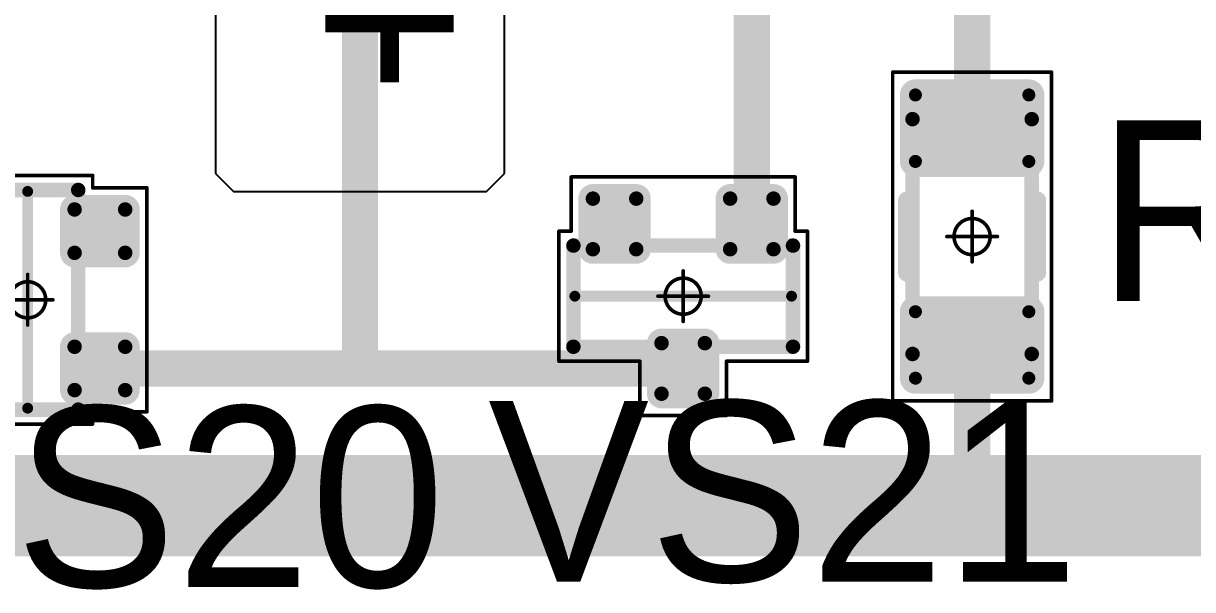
# Model space of a CAD drawing. Header units: millimetres. Extents: x 0 to 273, y 0 to 149.
# Drawn here: x 63.84 to 80.03, y 31.69 to 39.53 of the extents above; entities that cross this region are included whole.
import ezdxf

# ---------------------------------------------------------------- set-up
doc = ezdxf.new("R2010")
doc.units = ezdxf.units.MM
for name, color, linetype in [('Mechanical13', 56, 'Continuous'), ('Mechanical15', 56, 'Continuous'), ('TopLayer', 1, 'Continuous'), ('TopOverlay', 2, 'Continuous'), ('TopPaste', 8, 'Continuous'), ('TopSolder', 216, 'Continuous')]:
    doc.layers.add(name, color=color, linetype=linetype)

# ---------------------------------------------------------------- blocks, each defined once
blk = doc.blocks.new('SOT23_49')
at = {"layer": 'Mechanical13', "const_width": 0.1999996}
for points in [[(-0.7000011399999999, -1.51991822), (-0.7000011399999999, 1.52008078)], [(0.7000011399999999, 1.52008078), (-0.7000011399999999, 1.52008078)], [(0.7000011399999999, -1.51991822), (0.7000011399999999, 1.52008078)], [(0.7000011399999999, -1.51991822), (-0.7000011399999999, -1.51991822)]]:
    blk.add_lwpolyline(points, dxfattribs=at)
at = {"layer": 'Mechanical13', "const_width": 0.0999998}
for points in [[(-0.75000104, 1.52008078, 1), (-0.65000124, 1.52008078, 1)], [(-0.75000104, 1.52008078, 1), (-0.65000124, 1.52008078, 1)], [(0.65000124, 1.52008078, 1), (0.75000104, 1.52008078, 1)], [(0.65000124, 1.52008078, 1), (0.75000104, 1.52008078, 1)], [(-0.75000104, -1.51991822, 1), (-0.65000124, -1.51991822, 1)], [(-0.75000104, -1.51991822, 1), (-0.65000124, -1.51991822, 1)], [(0.65000124, -1.51991822, 1), (0.75000104, -1.51991822, 1)], [(0.65000124, -1.51991822, 1), (0.75000104, -1.51991822, 1)]]:
    blk.add_lwpolyline(points, format="xyb", close=True, dxfattribs=at)
at = {"layer": 'Mechanical15', "const_width": 0.0499999}
for points in [[(0.90000074, 1.72008038), (-0.90000074, 1.72008038)], [(-0.90000074, 1.55008072), (-0.90000074, 1.72008038)], [(0.90000074, 0.6000800799999999), (0.90000074, 1.72008038)], [(-0.90000074, 1.55008072), (-1.64999924, 1.55008072)], [(-1.64999924, -1.54991816), (-1.64999924, 1.55008072)], [(1.64999924, 0.6000800799999999), (0.90000074, 0.6000800799999999)], [(1.64999924, -0.59991752), (1.64999924, 0.6000800799999999)], [(0, -0.34991802), (0, 0.35007804)], [(0.3499993, 8.128e-05), (-0.3499993, 8.128e-05)], [(0.90000074, -1.71991782), (0.90000074, -0.59991752)], [(1.64999924, -0.59991752), (0.90000074, -0.59991752)], [(-0.90000074, -1.54991816), (-1.64999924, -1.54991816)], [(-0.90000074, -1.71991782), (-0.90000074, -1.54991816)], [(0.90000074, -1.71991782), (-0.90000074, -1.71991782)]]:
    blk.add_lwpolyline(points, dxfattribs=at)
at = {"layer": 'Mechanical15'}
for points, const_width in [([(-0.9125000799999999, 1.72008038, 1), (-0.8875014, 1.72008038, 1)], 0.02499868), ([(-0.9125000799999999, 1.72008038, 1), (-0.8875014, 1.72008038, 1)], 0.02499868), ([(0.8875014, 1.72008038, 1), (0.9125000799999999, 1.72008038, 1)], 0.02499868), ([(0.8875014, 1.72008038, 1), (0.9125000799999999, 1.72008038, 1)], 0.02499868), ([(-1.66249858, 1.55008072, 1), (-1.6374999, 1.55008072, 1)], 0.02499868), ([(-1.66249858, 1.55008072, 1), (-1.6374999, 1.55008072, 1)], 0.02499868), ([(-0.9125000799999999, 1.55008072, 1), (-0.8875014, 1.55008072, 1)], 0.02499868), ([(-0.9125000799999999, 1.55008072, 1), (-0.8875014, 1.55008072, 1)], 0.02499868), ([(0.8875014, 0.6000800799999999, 1), (0.9125000799999999, 0.6000800799999999, 1)], 0.02499868), ([(0.8875014, 0.6000800799999999, 1), (0.9125000799999999, 0.6000800799999999, 1)], 0.02499868), ([(1.6374999, 0.6000800799999999, 1), (1.66249858, 0.6000800799999999, 1)], 0.02499868), ([(1.6374999, 0.6000800799999999, 1), (1.66249858, 0.6000800799999999, 1)], 0.02499868), ([(-0.01249934, 0.35007804, 1), (0.01249934, 0.35007804, 1)], 0.02499868), ([(0.2499995, 8.382e-05, 1), (-0.2499995, 8.382e-05, 1)], 0.0499999), ([(-0.36249864, 8.128e-05, 1), (-0.33749996, 8.128e-05, 1)], 0.02499868), ([(-0.26249884, 8.382e-05, 1), (-0.23750016, 8.382e-05, 1)], 0.02499868), ([(0.23750016, 8.382e-05, 1), (0.26249884, 8.382e-05, 1)], 0.02499868), ([(0.33749996, 8.128e-05, 1), (0.36249864, 8.128e-05, 1)], 0.02499868), ([(-0.01249934, -0.34991802, 1), (0.01249934, -0.34991802, 1)], 0.02499868), ([(0.8875014, -0.59991752, 1), (0.9125000799999999, -0.59991752, 1)], 0.02499868), ([(0.8875014, -0.59991752, 1), (0.9125000799999999, -0.59991752, 1)], 0.02499868), ([(1.6374999, -0.59991752, 1), (1.66249858, -0.59991752, 1)], 0.02499868), ([(1.6374999, -0.59991752, 1), (1.66249858, -0.59991752, 1)], 0.02499868), ([(-1.66249858, -1.54991816, 1), (-1.6374999, -1.54991816, 1)], 0.02499868), ([(-1.66249858, -1.54991816, 1), (-1.6374999, -1.54991816, 1)], 0.02499868), ([(-0.9125000799999999, -1.54991816, 1), (-0.8875014, -1.54991816, 1)], 0.02499868), ([(-0.9125000799999999, -1.54991816, 1), (-0.8875014, -1.54991816, 1)], 0.02499868), ([(-0.9125000799999999, -1.71991782, 1), (-0.8875014, -1.71991782, 1)], 0.02499868), ([(-0.9125000799999999, -1.71991782, 1), (-0.8875014, -1.71991782, 1)], 0.02499868), ([(0.8875014, -1.71991782, 1), (0.9125000799999999, -1.71991782, 1)], 0.02499868), ([(0.8875014, -1.71991782, 1), (0.9125000799999999, -1.71991782, 1)], 0.02499868)]:
    blk.add_lwpolyline(points, format="xyb", close=True, dxfattribs=dict(at, const_width=const_width))
at = {"layer": 'TopLayer', "const_width": 0.0999998}
for points in [[(-1.39999974, 1.25008132, 1), (-1.29999994, 1.25008132, 1)], [(-0.7000011399999999, 1.25008132, 1), (-0.6000013399999999, 1.25008132, 1)], [(-1.39999974, 0.65008252, 1), (-1.29999994, 0.65008252, 1)], [(-0.7000011399999999, 0.65008252, 1), (-0.6000013399999999, 0.65008252, 1)], [(0.6000013399999999, 0.30008068, 1), (0.7000011399999999, 0.30008068, 1)], [(1.29999994, 0.30008068, 1), (1.39999974, 0.30008068, 1)], [(0.6000013399999999, -0.29991812, 1), (0.7000011399999999, -0.29991812, 1)], [(1.29999994, -0.29991812, 1), (1.39999974, -0.29991812, 1)], [(-1.39999974, -0.64991996, 1), (-1.29999994, -0.64991996, 1)], [(-0.7000011399999999, -0.64991996, 1), (-0.6000013399999999, -0.64991996, 1)], [(-1.39999974, -1.24991876, 1), (-1.29999994, -1.24991876, 1)], [(-0.7000011399999999, -1.24991876, 1), (-0.6000013399999999, -1.24991876, 1)]]:
    blk.add_lwpolyline(points, format="xyb", close=True, dxfattribs=at)
at = {"layer": 'TopLayer'}
for points in [[(-1.34999984, 1.35008112), (-1.34999984, 0.55008272), (-0.65000124, 1.35008112), (-0.65000124, 0.55008272)], [(-1.44999964, 1.25008132), (-1.44999964, 0.65008252), (-0.55000144, 1.25008132), (-0.55000144, 0.65008252)], [(0.65000124, 0.40008048), (0.65000124, -0.39991792), (1.34999984, 0.40008048), (1.34999984, -0.39991792)], [(0.55000144, 0.30008068), (0.55000144, -0.29991812), (1.44999964, 0.30008068), (1.44999964, -0.29991812)], [(-1.34999984, -0.54992016), (-1.34999984, -1.34991856), (-0.65000124, -0.54992016), (-0.65000124, -1.34991856)], [(-1.44999964, -0.64991996), (-1.44999964, -1.24991876), (-0.55000144, -0.64991996), (-0.55000144, -1.24991876)]]:
    blk.add_solid(points, dxfattribs=at)
at = {"layer": 'TopOverlay', "const_width": 0.1499997}
blk.add_lwpolyline([(0, -1.50000208), (0, 1.50000208)], dxfattribs=at)
at = {"layer": 'TopOverlay', "const_width": 0.07499858}
for points in [[(-0.03750056, 1.50000208, 1), (0.03750056, 1.50000208, 1)], [(-0.03750056, -1.50000208, 1), (0.03750056, -1.50000208, 1)]]:
    blk.add_lwpolyline(points, format="xyb", close=True, dxfattribs=at)
at = {"layer": 'TopPaste', "const_width": 0.07499858}
for points in [[(-1.38749786, 1.25008132, 1), (-1.31250182, 1.25008132, 1)], [(-0.68749926, 1.25008132, 1), (-0.61250322, 1.25008132, 1)], [(-1.38749786, 0.65008252, 1), (-1.31250182, 0.65008252, 1)], [(-0.68749926, 0.65008252, 1), (-0.61250322, 0.65008252, 1)], [(0.61250322, 0.30008068, 1), (0.68749926, 0.30008068, 1)], [(1.31250182, 0.30008068, 1), (1.38749786, 0.30008068, 1)], [(0.61250322, -0.29991812, 1), (0.68749926, -0.29991812, 1)], [(1.31250182, -0.29991812, 1), (1.38749786, -0.29991812, 1)], [(-1.38749786, -0.64991996, 1), (-1.31250182, -0.64991996, 1)], [(-0.68749926, -0.64991996, 1), (-0.61250322, -0.64991996, 1)], [(-1.38749786, -1.24991876, 1), (-1.31250182, -1.24991876, 1)], [(-0.68749926, -1.24991876, 1), (-0.61250322, -1.24991876, 1)]]:
    blk.add_lwpolyline(points, format="xyb", close=True, dxfattribs=at)
at = {"layer": 'TopPaste'}
for points in [[(-1.34999984, 1.3250799), (-1.34999984, 0.57508394), (-0.65000124, 1.3250799), (-0.65000124, 0.57508394)], [(-1.42499842, 1.25008132), (-1.42499842, 0.65008252), (-0.5750026599999999, 1.25008132), (-0.5750026599999999, 0.65008252)], [(0.65000124, 0.37507926), (0.65000124, -0.3749166999999999), (1.34999984, 0.37507926), (1.34999984, -0.3749166999999999)], [(0.5750026599999999, 0.30008068), (0.5750026599999999, -0.29991812), (1.42499842, 0.30008068), (1.42499842, -0.29991812)], [(-1.34999984, -0.57492138), (-1.34999984, -1.32491734), (-0.65000124, -0.57492138), (-0.65000124, -1.32491734)], [(-1.42499842, -0.64991996), (-1.42499842, -1.24991876), (-0.5750026599999999, -0.64991996), (-0.5750026599999999, -1.24991876)]]:
    blk.add_solid(points, dxfattribs=at)
at = {"layer": 'TopSolder', "const_width": 0.2015998}
for points in [[(-1.45079974, 1.25008132, 1), (-1.24919994, 1.25008132, 1)], [(-0.75080114, 1.25008132, 1), (-0.5492013399999999, 1.25008132, 1)], [(-1.45079974, 0.65008252, 1), (-1.24919994, 0.65008252, 1)], [(-0.75080114, 0.65008252, 1), (-0.5492013399999999, 0.65008252, 1)], [(0.5492013399999999, 0.30008068, 1), (0.75080114, 0.30008068, 1)], [(1.24919994, 0.30008068, 1), (1.45079974, 0.30008068, 1)], [(0.5492013399999999, -0.29991812, 1), (0.75080114, -0.29991812, 1)], [(1.24919994, -0.29991812, 1), (1.45079974, -0.29991812, 1)], [(-1.45079974, -0.64991996, 1), (-1.24919994, -0.64991996, 1)], [(-0.75080114, -0.64991996, 1), (-0.5492013399999999, -0.64991996, 1)], [(-1.45079974, -1.24991876, 1), (-1.24919994, -1.24991876, 1)], [(-0.75080114, -1.24991876, 1), (-0.5492013399999999, -1.24991876, 1)]]:
    blk.add_lwpolyline(points, format="xyb", close=True, dxfattribs=at)
at = {"layer": 'TopSolder'}
for points in [[(-1.34999984, 1.45168112), (-1.34999984, 0.44848272), (-0.65000124, 1.45168112), (-0.65000124, 0.44848272)], [(-1.55159964, 1.25008132), (-1.55159964, 0.65008252), (-0.4484014399999999, 1.25008132), (-0.4484014399999999, 0.65008252)], [(0.65000124, 0.50168048), (0.65000124, -0.50151792), (1.34999984, 0.50168048), (1.34999984, -0.50151792)], [(0.4484014399999999, 0.30008068), (0.4484014399999999, -0.29991812), (1.55159964, 0.30008068), (1.55159964, -0.29991812)], [(-1.34999984, -0.44832016), (-1.34999984, -1.45151856), (-0.65000124, -0.44832016), (-0.65000124, -1.45151856)], [(-1.55159964, -0.64991996), (-1.55159964, -1.24991876), (-0.4484014399999999, -0.64991996), (-0.4484014399999999, -1.24991876)]]:
    blk.add_solid(points, dxfattribs=at)
blk = doc.blocks.new('SOT23_50')
at = {"layer": 'Mechanical13', "const_width": 0.1999996}
for points in [[(-0.7000011399999999, 1.52008078), (-0.7000011399999999, -1.51991822)], [(0.7000011399999999, 1.52008078), (-0.7000011399999999, 1.52008078)], [(0.7000011399999999, 1.52008078), (0.7000011399999999, -1.51991822)], [(0.7000011399999999, -1.51991822), (-0.7000011399999999, -1.51991822)]]:
    blk.add_lwpolyline(points, dxfattribs=at)
at = {"layer": 'Mechanical13', "const_width": 0.0999998}
for points in [[(-0.75000104, 1.52008078, 1), (-0.65000124, 1.52008078, 1)], [(-0.75000104, 1.52008078, 1), (-0.65000124, 1.52008078, 1)], [(0.65000124, 1.52008078, 1), (0.75000104, 1.52008078, 1)], [(0.65000124, 1.52008078, 1), (0.75000104, 1.52008078, 1)], [(-0.75000104, -1.51991822, 1), (-0.65000124, -1.51991822, 1)], [(-0.75000104, -1.51991822, 1), (-0.65000124, -1.51991822, 1)], [(0.65000124, -1.51991822, 1), (0.75000104, -1.51991822, 1)], [(0.65000124, -1.51991822, 1), (0.75000104, -1.51991822, 1)]]:
    blk.add_lwpolyline(points, format="xyb", close=True, dxfattribs=at)
at = {"layer": 'Mechanical15', "const_width": 0.0499999}
for points in [[(0.90000074, 1.72008038), (-0.90000074, 1.72008038)], [(-0.90000074, 1.72008038), (-0.90000074, 1.55008072)], [(0.90000074, 1.72008038), (0.90000074, 0.6000800799999999)], [(-0.90000074, 1.55008072), (-1.64999924, 1.55008072)], [(-1.64999924, 1.55008072), (-1.64999924, -1.54991816)], [(1.64999924, 0.6000800799999999), (0.90000074, 0.6000800799999999)], [(1.64999924, 0.6000800799999999), (1.64999924, -0.59991752)], [(0, 0.35007804), (0, -0.34991802)], [(0.3499993, 8.128e-05), (-0.3499993, 8.128e-05)], [(0.90000074, -0.59991752), (0.90000074, -1.71991782)], [(1.64999924, -0.59991752), (0.90000074, -0.59991752)], [(-0.90000074, -1.54991816), (-1.64999924, -1.54991816)], [(-0.90000074, -1.54991816), (-0.90000074, -1.71991782)], [(0.90000074, -1.71991782), (-0.90000074, -1.71991782)]]:
    blk.add_lwpolyline(points, dxfattribs=at)
at = {"layer": 'Mechanical15'}
for points, const_width in [([(-0.9125000799999999, 1.72008038, 1), (-0.8875014, 1.72008038, 1)], 0.02499868), ([(-0.9125000799999999, 1.72008038, 1), (-0.8875014, 1.72008038, 1)], 0.02499868), ([(0.8875014, 1.72008038, 1), (0.9125000799999999, 1.72008038, 1)], 0.02499868), ([(0.8875014, 1.72008038, 1), (0.9125000799999999, 1.72008038, 1)], 0.02499868), ([(-1.66249858, 1.55008072, 1), (-1.6374999, 1.55008072, 1)], 0.02499868), ([(-1.66249858, 1.55008072, 1), (-1.6374999, 1.55008072, 1)], 0.02499868), ([(-0.9125000799999999, 1.55008072, 1), (-0.8875014, 1.55008072, 1)], 0.02499868), ([(-0.9125000799999999, 1.55008072, 1), (-0.8875014, 1.55008072, 1)], 0.02499868), ([(0.8875014, 0.6000800799999999, 1), (0.9125000799999999, 0.6000800799999999, 1)], 0.02499868), ([(0.8875014, 0.6000800799999999, 1), (0.9125000799999999, 0.6000800799999999, 1)], 0.02499868), ([(1.6374999, 0.6000800799999999, 1), (1.66249858, 0.6000800799999999, 1)], 0.02499868), ([(1.6374999, 0.6000800799999999, 1), (1.66249858, 0.6000800799999999, 1)], 0.02499868), ([(-0.01249934, 0.35007804, 1), (0.01249934, 0.35007804, 1)], 0.02499868), ([(0.2499995, 8.382e-05, 1), (-0.2499995, 8.382e-05, 1)], 0.0499999), ([(-0.36249864, 8.128e-05, 1), (-0.33749996, 8.128e-05, 1)], 0.02499868), ([(-0.26249884, 8.382e-05, 1), (-0.23750016, 8.382e-05, 1)], 0.02499868), ([(0.23750016, 8.382e-05, 1), (0.26249884, 8.382e-05, 1)], 0.02499868), ([(0.33749996, 8.128e-05, 1), (0.36249864, 8.128e-05, 1)], 0.02499868), ([(-0.01249934, -0.34991802, 1), (0.01249934, -0.34991802, 1)], 0.02499868), ([(0.8875014, -0.59991752, 1), (0.9125000799999999, -0.59991752, 1)], 0.02499868), ([(0.8875014, -0.59991752, 1), (0.9125000799999999, -0.59991752, 1)], 0.02499868), ([(1.6374999, -0.59991752, 1), (1.66249858, -0.59991752, 1)], 0.02499868), ([(1.6374999, -0.59991752, 1), (1.66249858, -0.59991752, 1)], 0.02499868), ([(-1.66249858, -1.54991816, 1), (-1.6374999, -1.54991816, 1)], 0.02499868), ([(-1.66249858, -1.54991816, 1), (-1.6374999, -1.54991816, 1)], 0.02499868), ([(-0.9125000799999999, -1.54991816, 1), (-0.8875014, -1.54991816, 1)], 0.02499868), ([(-0.9125000799999999, -1.54991816, 1), (-0.8875014, -1.54991816, 1)], 0.02499868), ([(-0.9125000799999999, -1.71991782, 1), (-0.8875014, -1.71991782, 1)], 0.02499868), ([(-0.9125000799999999, -1.71991782, 1), (-0.8875014, -1.71991782, 1)], 0.02499868), ([(0.8875014, -1.71991782, 1), (0.9125000799999999, -1.71991782, 1)], 0.02499868), ([(0.8875014, -1.71991782, 1), (0.9125000799999999, -1.71991782, 1)], 0.02499868)]:
    blk.add_lwpolyline(points, format="xyb", close=True, dxfattribs=dict(at, const_width=const_width))
at = {"layer": 'TopLayer', "const_width": 0.0999998}
for points in [[(-1.39999974, 1.25008132, 1), (-1.29999994, 1.25008132, 1)], [(-0.7000011399999999, 1.25008132, 1), (-0.6000013399999999, 1.25008132, 1)], [(-1.39999974, 0.65008252, 1), (-1.29999994, 0.65008252, 1)], [(-0.7000011399999999, 0.65008252, 1), (-0.6000013399999999, 0.65008252, 1)], [(0.6000013399999999, 0.30008068, 1), (0.7000011399999999, 0.30008068, 1)], [(1.29999994, 0.30008068, 1), (1.39999974, 0.30008068, 1)], [(0.6000013399999999, -0.29991812, 1), (0.7000011399999999, -0.29991812, 1)], [(1.29999994, -0.29991812, 1), (1.39999974, -0.29991812, 1)], [(-1.39999974, -0.64991996, 1), (-1.29999994, -0.64991996, 1)], [(-0.7000011399999999, -0.64991996, 1), (-0.6000013399999999, -0.64991996, 1)], [(-1.39999974, -1.24991876, 1), (-1.29999994, -1.24991876, 1)], [(-0.7000011399999999, -1.24991876, 1), (-0.6000013399999999, -1.24991876, 1)]]:
    blk.add_lwpolyline(points, format="xyb", close=True, dxfattribs=at)
at = {"layer": 'TopLayer'}
for points in [[(-1.34999984, 1.35008112), (-1.34999984, 0.55008272), (-0.65000124, 1.35008112), (-0.65000124, 0.55008272)], [(-1.44999964, 1.25008132), (-1.44999964, 0.65008252), (-0.55000144, 1.25008132), (-0.55000144, 0.65008252)], [(0.65000124, 0.40008048), (0.65000124, -0.39991792), (1.34999984, 0.40008048), (1.34999984, -0.39991792)], [(0.55000144, 0.30008068), (0.55000144, -0.29991812), (1.44999964, 0.30008068), (1.44999964, -0.29991812)], [(-1.34999984, -0.54992016), (-1.34999984, -1.34991856), (-0.65000124, -0.54992016), (-0.65000124, -1.34991856)], [(-1.44999964, -0.64991996), (-1.44999964, -1.24991876), (-0.55000144, -0.64991996), (-0.55000144, -1.24991876)]]:
    blk.add_solid(points, dxfattribs=at)
at = {"layer": 'TopOverlay', "const_width": 0.1499997}
blk.add_lwpolyline([(0, 1.50000208), (0, -1.50000208)], dxfattribs=at)
at = {"layer": 'TopOverlay', "const_width": 0.07499858}
for points in [[(-0.03750056, 1.50000208, 1), (0.03750056, 1.50000208, 1)], [(-0.03750056, -1.50000208, 1), (0.03750056, -1.50000208, 1)]]:
    blk.add_lwpolyline(points, format="xyb", close=True, dxfattribs=at)
at = {"layer": 'TopPaste', "const_width": 0.07499858}
for points in [[(-1.38749786, 1.25008132, 1), (-1.31250182, 1.25008132, 1)], [(-0.68749926, 1.25008132, 1), (-0.61250322, 1.25008132, 1)], [(-1.38749786, 0.65008252, 1), (-1.31250182, 0.65008252, 1)], [(-0.68749926, 0.65008252, 1), (-0.61250322, 0.65008252, 1)], [(0.61250322, 0.30008068, 1), (0.68749926, 0.30008068, 1)], [(1.31250182, 0.30008068, 1), (1.38749786, 0.30008068, 1)], [(0.61250322, -0.29991812, 1), (0.68749926, -0.29991812, 1)], [(1.31250182, -0.29991812, 1), (1.38749786, -0.29991812, 1)], [(-1.38749786, -0.64991996, 1), (-1.31250182, -0.64991996, 1)], [(-0.68749926, -0.64991996, 1), (-0.61250322, -0.64991996, 1)], [(-1.38749786, -1.24991876, 1), (-1.31250182, -1.24991876, 1)], [(-0.68749926, -1.24991876, 1), (-0.61250322, -1.24991876, 1)]]:
    blk.add_lwpolyline(points, format="xyb", close=True, dxfattribs=at)
at = {"layer": 'TopPaste'}
for points in [[(-1.34999984, 1.3250799), (-1.34999984, 0.57508394), (-0.65000124, 1.3250799), (-0.65000124, 0.57508394)], [(-1.42499842, 1.25008132), (-1.42499842, 0.65008252), (-0.5750026599999999, 1.25008132), (-0.5750026599999999, 0.65008252)], [(0.65000124, 0.37507926), (0.65000124, -0.3749166999999999), (1.34999984, 0.37507926), (1.34999984, -0.3749166999999999)], [(0.5750026599999999, 0.30008068), (0.5750026599999999, -0.29991812), (1.42499842, 0.30008068), (1.42499842, -0.29991812)], [(-1.34999984, -0.57492138), (-1.34999984, -1.32491734), (-0.65000124, -0.57492138), (-0.65000124, -1.32491734)], [(-1.42499842, -0.64991996), (-1.42499842, -1.24991876), (-0.5750026599999999, -0.64991996), (-0.5750026599999999, -1.24991876)]]:
    blk.add_solid(points, dxfattribs=at)
at = {"layer": 'TopSolder', "const_width": 0.2015998}
for points in [[(-1.45079974, 1.25008132, 1), (-1.24919994, 1.25008132, 1)], [(-0.75080114, 1.25008132, 1), (-0.5492013399999999, 1.25008132, 1)], [(-1.45079974, 0.65008252, 1), (-1.24919994, 0.65008252, 1)], [(-0.75080114, 0.65008252, 1), (-0.5492013399999999, 0.65008252, 1)], [(0.5492013399999999, 0.30008068, 1), (0.75080114, 0.30008068, 1)], [(1.24919994, 0.30008068, 1), (1.45079974, 0.30008068, 1)], [(0.5492013399999999, -0.29991812, 1), (0.75080114, -0.29991812, 1)], [(1.24919994, -0.29991812, 1), (1.45079974, -0.29991812, 1)], [(-1.45079974, -0.64991996, 1), (-1.24919994, -0.64991996, 1)], [(-0.75080114, -0.64991996, 1), (-0.5492013399999999, -0.64991996, 1)], [(-1.45079974, -1.24991876, 1), (-1.24919994, -1.24991876, 1)], [(-0.75080114, -1.24991876, 1), (-0.5492013399999999, -1.24991876, 1)]]:
    blk.add_lwpolyline(points, format="xyb", close=True, dxfattribs=at)
at = {"layer": 'TopSolder'}
for points in [[(-1.34999984, 1.45168112), (-1.34999984, 0.44848272), (-0.65000124, 1.45168112), (-0.65000124, 0.44848272)], [(-1.55159964, 1.25008132), (-1.55159964, 0.65008252), (-0.4484014399999999, 1.25008132), (-0.4484014399999999, 0.65008252)], [(0.65000124, 0.50168048), (0.65000124, -0.50151792), (1.34999984, 0.50168048), (1.34999984, -0.50151792)], [(0.4484014399999999, 0.30008068), (0.4484014399999999, -0.29991812), (1.55159964, 0.30008068), (1.55159964, -0.29991812)], [(-1.34999984, -0.44832016), (-1.34999984, -1.45151856), (-0.65000124, -0.44832016), (-0.65000124, -1.45151856)], [(-1.55159964, -0.64991996), (-1.55159964, -1.24991876), (-0.4484014399999999, -0.64991996), (-0.4484014399999999, -1.24991876)]]:
    blk.add_solid(points, dxfattribs=at)
blk = doc.blocks.new('RC1206S_84')
at = {"layer": 'Mechanical13', "const_width": 0.1999996}
for points in [[(1.62500056, 0.8249996199999998), (-1.62500056, 0.8249996199999998)], [(-1.62500056, -0.8249996199999998), (-1.62500056, 0.8249996199999998)], [(1.62500056, -0.8249996199999998), (1.62500056, 0.8249996199999998)], [(1.62500056, -0.8249996199999998), (-1.62500056, -0.8249996199999998)]]:
    blk.add_lwpolyline(points, dxfattribs=at)
at = {"layer": 'Mechanical13', "const_width": 0.0999998}
for points in [[(-1.67500046, 0.8249996199999998, 1), (-1.57500066, 0.8249996199999998, 1)], [(-1.67500046, 0.8249996199999998, 1), (-1.57500066, 0.8249996199999998, 1)], [(1.57500066, 0.8249996199999998, 1), (1.67500046, 0.8249996199999998, 1)], [(1.57500066, 0.8249996199999998, 1), (1.67500046, 0.8249996199999998, 1)], [(-1.67500046, -0.8249996199999998, 1), (-1.57500066, -0.8249996199999998, 1)], [(-1.67500046, -0.8249996199999998, 1), (-1.57500066, -0.8249996199999998, 1)], [(1.57500066, -0.8249996199999998, 1), (1.67500046, -0.8249996199999998, 1)], [(1.57500066, -0.8249996199999998, 1), (1.67500046, -0.8249996199999998, 1)]]:
    blk.add_lwpolyline(points, format="xyb", close=True, dxfattribs=at)
at = {"layer": 'Mechanical15', "const_width": 0.0499999}
for points in [[(2.27499926, 1.10000034), (-2.27499926, 1.10000034)], [(-2.27499926, -1.10000034), (-2.27499926, 1.10000034)], [(2.27499926, -1.10000034), (2.27499926, 1.10000034)], [(0, -0.3499993), (0, 0.3499993)], [(0.3499993, 0), (-0.3499993, 0)], [(2.27499926, -1.10000034), (-2.27499926, -1.10000034)]]:
    blk.add_lwpolyline(points, dxfattribs=at)
at = {"layer": 'Mechanical15'}
for points, const_width in [([(-2.2874986, 1.10000034, 1), (-2.26249992, 1.10000034, 1)], 0.02499868), ([(-2.2874986, 1.10000034, 1), (-2.26249992, 1.10000034, 1)], 0.02499868), ([(2.26249992, 1.10000034, 1), (2.2874986, 1.10000034, 1)], 0.02499868), ([(2.26249992, 1.10000034, 1), (2.2874986, 1.10000034, 1)], 0.02499868), ([(-0.01249934, 0.3499993, 1), (0.01249934, 0.3499993, 1)], 0.02499868), ([(0.2499995, 0, 1), (-0.2499995, 0, 1)], 0.0499999), ([(-0.36249864, 0, 1), (-0.33749996, 0, 1)], 0.02499868), ([(-0.26249884, 0, 1), (-0.23750016, 0, 1)], 0.02499868), ([(0.23750016, 0, 1), (0.26249884, 0, 1)], 0.02499868), ([(0.33749996, 0, 1), (0.36249864, 0, 1)], 0.02499868), ([(-0.01249934, -0.3499993, 1), (0.01249934, -0.3499993, 1)], 0.02499868), ([(-2.2874986, -1.10000034, 1), (-2.26249992, -1.10000034, 1)], 0.02499868), ([(-2.2874986, -1.10000034, 1), (-2.26249992, -1.10000034, 1)], 0.02499868), ([(2.26249992, -1.10000034, 1), (2.2874986, -1.10000034, 1)], 0.02499868), ([(2.26249992, -1.10000034, 1), (2.2874986, -1.10000034, 1)], 0.02499868)]:
    blk.add_lwpolyline(points, format="xyb", close=True, dxfattribs=dict(at, const_width=const_width))
at = {"layer": 'TopLayer', "const_width": 0.11500104}
for points in [[(-2.01750168, 0.78499716, 1), (-1.90250064, 0.78499716, 1)], [(-1.09750352, 0.78499716, 1), (-0.98250248, 0.78499716, 1)], [(0.98250248, 0.78499716, 1), (1.09750352, 0.78499716, 1)], [(1.90250064, 0.78499716, 1), (2.01750168, 0.78499716, 1)], [(-2.01750168, -0.78499716, 1), (-1.90250064, -0.78499716, 1)], [(-1.09750352, -0.78499716, 1), (-0.98250248, -0.78499716, 1)], [(0.98250248, -0.78499716, 1), (1.09750352, -0.78499716, 1)], [(1.90250064, -0.78499716, 1), (2.01750168, -0.78499716, 1)]]:
    blk.add_lwpolyline(points, format="xyb", close=True, dxfattribs=at)
at = {"layer": 'TopLayer'}
for points in [[(-1.96000116, -0.8999982), (-1.040003, -0.8999982), (-1.96000116, 0.8999982), (-1.040003, 0.8999982)], [(1.040003, -0.8999982), (1.96000116, -0.8999982), (1.040003, 0.8999982), (1.96000116, 0.8999982)], [(-2.0750022, -0.78499716), (-0.92500196, -0.78499716), (-2.0750022, 0.78499716), (-0.92500196, 0.78499716)], [(0.92500196, -0.78499716), (2.0750022, -0.78499716), (0.92500196, 0.78499716), (2.0750022, 0.78499716)]]:
    blk.add_solid(points, dxfattribs=at)
at = {"layer": 'TopOverlay', "const_width": 0.2499995}
for points in [[(0.499999, 0.90000074), (-0.499999, 0.90000074)], [(0.499999, -0.90000074), (-0.499999, -0.90000074)]]:
    blk.add_lwpolyline(points, dxfattribs=at)
at = {"layer": 'TopOverlay', "const_width": 0.12499848}
for points in [[(-0.56249824, 0.90000074, 1), (-0.43749976, 0.90000074, 1)], [(0.43749976, 0.90000074, 1), (0.56249824, 0.90000074, 1)], [(-0.56249824, -0.90000074, 1), (-0.43749976, -0.90000074, 1)], [(0.43749976, -0.90000074, 1), (0.56249824, -0.90000074, 1)]]:
    blk.add_lwpolyline(points, format="xyb", close=True, dxfattribs=at)
at = {"layer": 'TopPaste', "const_width": 0.08999982}
for points in [[(-2.0049998, 0.78499716, 1), (-1.91500252, 0.78499716, 1)], [(-1.08500164, 0.78499716, 1), (-0.9950043599999999, 0.78499716, 1)], [(0.9950043599999999, 0.78499716, 1), (1.08500164, 0.78499716, 1)], [(1.91500252, 0.78499716, 1), (2.0049998, 0.78499716, 1)], [(-2.0049998, -0.78499716, 1), (-1.91500252, -0.78499716, 1)], [(-1.08500164, -0.78499716, 1), (-0.9950043599999999, -0.78499716, 1)], [(0.9950043599999999, -0.78499716, 1), (1.08500164, -0.78499716, 1)], [(1.91500252, -0.78499716, 1), (2.0049998, -0.78499716, 1)]]:
    blk.add_lwpolyline(points, format="xyb", close=True, dxfattribs=at)
at = {"layer": 'TopPaste'}
for points in [[(-1.96000116, -0.8749969799999999), (-1.040003, -0.8749969799999999), (-1.96000116, 0.8749969799999999), (-1.040003, 0.8749969799999999)], [(1.040003, -0.8749969799999999), (1.96000116, -0.8749969799999999), (1.040003, 0.8749969799999999), (1.96000116, 0.8749969799999999)], [(-2.05000098, -0.78499716), (-0.9500031800000001, -0.78499716), (-2.05000098, 0.78499716), (-0.9500031800000001, 0.78499716)], [(0.9500031800000001, -0.78499716), (2.05000098, -0.78499716), (0.9500031800000001, 0.78499716), (2.05000098, 0.78499716)]]:
    blk.add_solid(points, dxfattribs=at)
at = {"layer": 'TopSolder', "const_width": 0.21500084}
for points in [[(-2.06750158, 0.78499716, 1), (-1.85250074, 0.78499716, 1)], [(-1.14750342, 0.78499716, 1), (-0.93250258, 0.78499716, 1)], [(0.93250258, 0.78499716, 1), (1.14750342, 0.78499716, 1)], [(1.85250074, 0.78499716, 1), (2.06750158, 0.78499716, 1)], [(-2.06750158, -0.78499716, 1), (-1.85250074, -0.78499716, 1)], [(-1.14750342, -0.78499716, 1), (-0.93250258, -0.78499716, 1)], [(0.93250258, -0.78499716, 1), (1.14750342, -0.78499716, 1)], [(1.85250074, -0.78499716, 1), (2.06750158, -0.78499716, 1)]]:
    blk.add_lwpolyline(points, format="xyb", close=True, dxfattribs=at)
at = {"layer": 'TopSolder'}
for points in [[(-1.96000116, -0.999998), (-1.040003, -0.999998), (-1.96000116, 0.999998), (-1.040003, 0.999998)], [(1.040003, -0.999998), (1.96000116, -0.999998), (1.040003, 0.999998), (1.96000116, 0.999998)], [(-2.175002, -0.78499716), (-0.8250021599999999, -0.78499716), (-2.175002, 0.78499716), (-0.8250021599999999, 0.78499716)], [(0.8250021599999999, -0.78499716), (2.175002, -0.78499716), (0.8250021599999999, 0.78499716), (2.175002, 0.78499716)]]:
    blk.add_solid(points, dxfattribs=at)
blk = doc.blocks.new('T66G_134')
at = {"layer": 'Mechanical13'}
for p, q in [((2.93559992, 0.07119874), (2.93559992, -1.00000054)), ((2.40000028, -0.4644009), (3.47119956, -0.4644009))]:
    blk.add_line(p, q, dxfattribs=at)
at = {"layer": 'Mechanical13', "const_width": 0.1999996}
for points in [[(1.69999914, 1.49999954), (-1.69999914, 1.49999954)], [(-1.69999914, -1.49999954), (-1.69999914, 1.49999954)], [(1.69999914, -1.49999954), (1.69999914, 1.49999954)], [(1.69999914, -1.49999954), (-1.69999914, -1.49999954)]]:
    blk.add_lwpolyline(points, dxfattribs=at)
at = {"layer": 'Mechanical13'}
for points, const_width in [([(-1.74999904, 1.49999954, 1), (-1.64999924, 1.49999954, 1)], 0.0999998), ([(-1.74999904, 1.49999954, 1), (-1.64999924, 1.49999954, 1)], 0.0999998), ([(1.64999924, 1.49999954, 1), (1.74999904, 1.49999954, 1)], 0.0999998), ([(1.64999924, 1.49999954, 1), (1.74999904, 1.49999954, 1)], 0.0999998), ([(1.29999994, 0, 1), (-1.29999994, 0, 1)], 0.1999996), ([(-1.34999984, 0, 1), (-1.25000004, 0, 1)], 0.0999998), ([(1.25000004, 0, 1), (1.34999984, 0, 1)], 0.0999998), ([(-1.74999904, -1.49999954, 1), (-1.64999924, -1.49999954, 1)], 0.0999998), ([(-1.74999904, -1.49999954, 1), (-1.64999924, -1.49999954, 1)], 0.0999998), ([(1.64999924, -1.49999954, 1), (1.74999904, -1.49999954, 1)], 0.0999998), ([(1.64999924, -1.49999954, 1), (1.74999904, -1.49999954, 1)], 0.0999998)]:
    blk.add_lwpolyline(points, format="xyb", close=True, dxfattribs=dict(at, const_width=const_width))
at = {"layer": 'Mechanical15', "const_width": 0.0499999}
for points in [[(-2.45000018, -1.79999894), (-2.45000018, 1.79999894)], [(2.45000018, 1.79999894), (-2.45000018, 1.79999894)], [(2.45000018, -1.79999894), (2.45000018, 1.79999894)], [(0, -0.3499993), (0, 0.3499993)], [(0.3499993, 0), (-0.3499993, 0)], [(2.45000018, -1.79999894), (-2.45000018, -1.79999894)]]:
    blk.add_lwpolyline(points, dxfattribs=at)
at = {"layer": 'Mechanical15'}
for points, const_width in [([(-2.46249952, 1.79999894, 1), (-2.43750084, 1.79999894, 1)], 0.02499868), ([(-2.46249952, 1.79999894, 1), (-2.43750084, 1.79999894, 1)], 0.02499868), ([(2.43750084, 1.79999894, 1), (2.46249952, 1.79999894, 1)], 0.02499868), ([(2.43750084, 1.79999894, 1), (2.46249952, 1.79999894, 1)], 0.02499868), ([(-0.01249934, 0.3499993, 1), (0.01249934, 0.3499993, 1)], 0.02499868), ([(0.2499995, 0, 1), (-0.2499995, 0, 1)], 0.0499999), ([(-0.36249864, 0, 1), (-0.33749996, 0, 1)], 0.02499868), ([(-0.26249884, 0, 1), (-0.23750016, 0, 1)], 0.02499868), ([(0.23750016, 0, 1), (0.26249884, 0, 1)], 0.02499868), ([(0.33749996, 0, 1), (0.36249864, 0, 1)], 0.02499868), ([(-0.01249934, -0.3499993, 1), (0.01249934, -0.3499993, 1)], 0.02499868), ([(-2.46249952, -1.79999894, 1), (-2.43750084, -1.79999894, 1)], 0.02499868), ([(-2.46249952, -1.79999894, 1), (-2.43750084, -1.79999894, 1)], 0.02499868), ([(2.43750084, -1.79999894, 1), (2.46249952, -1.79999894, 1)], 0.02499868), ([(2.43750084, -1.79999894, 1), (2.46249952, -1.79999894, 1)], 0.02499868)]:
    blk.add_lwpolyline(points, format="xyb", close=True, dxfattribs=dict(at, const_width=const_width))
at = {"layer": 'TopLayer'}
for p, q in [((-5.549999059999999, 2.00000108), (-5.8000011, 1.74999904)), ((-1.00000054, 2.00000108), (-5.549999059999999, 2.00000108)), ((-0.75000104, 1.74999904), (-1.00000054, 2.00000108)), ((1.00000054, 2.00000108), (0.75000104, 1.74999904)), ((5.549999059999999, 2.00000108), (1.00000054, 2.00000108)), ((5.8000011, 1.74999904), (5.549999059999999, 2.00000108)), ((-5.8000011, 1.74999904), (-5.8000011, -1.74999904)), ((-0.75000104, -1.74999904), (-0.75000104, 1.74999904)), ((0.75000104, 1.74999904), (0.75000104, -1.74999904)), ((5.8000011, -1.74999904), (5.8000011, 1.74999904)), ((-5.8000011, -1.74999904), (-5.549999059999999, -2.00000108)), ((-1.00000054, -2.00000108), (-0.75000104, -1.74999904)), ((0.75000104, -1.74999904), (1.00000054, -2.00000108)), ((5.549999059999999, -2.00000108), (5.8000011, -1.74999904)), ((-5.549999059999999, -2.00000108), (-1.00000054, -2.00000108)), ((1.00000054, -2.00000108), (5.549999059999999, -2.00000108))]:
    blk.add_line(p, q, dxfattribs=at)
at = {"layer": 'TopLayer', "const_width": 0.1499997}
for points in [[(-2.17499946, 1.15000024, 1), (-2.0250023, 1.15000024, 1)], [(-0.97500186, 1.15000024, 1), (-0.8250047, 1.15000024, 1)], [(0.8250047, 1.15000024, 1), (0.97500186, 1.15000024, 1)], [(2.0250023, 1.15000024, 1), (2.17499946, 1.15000024, 1)], [(-2.17499946, -1.15000024, 1), (-2.0250023, -1.15000024, 1)], [(-0.97500186, -1.15000024, 1), (-0.8250047, -1.15000024, 1)], [(0.8250047, -1.15000024, 1), (0.97500186, -1.15000024, 1)], [(2.0250023, -1.15000024, 1), (2.17499946, -1.15000024, 1)]]:
    blk.add_lwpolyline(points, format="xyb", close=True, dxfattribs=at)
at = {"layer": 'TopLayer'}
for points in [[(-0.9000032799999999, 1.29999994), (-2.10000088, 1.29999994), (-0.9000032799999999, -1.29999994), (-2.10000088, -1.29999994)], [(2.10000088, 1.29999994), (0.9000032799999999, 1.29999994), (2.10000088, -1.29999994), (0.9000032799999999, -1.29999994)], [(-0.75000358, 1.15000024), (-2.25000058, 1.15000024), (-0.75000358, -1.15000024), (-2.25000058, -1.15000024)], [(2.25000058, 1.15000024), (0.75000358, 1.15000024), (2.25000058, -1.15000024), (0.75000358, -1.15000024)]]:
    blk.add_solid(points, dxfattribs=at)
at = {"layer": 'TopOverlay', "const_width": 0.2499995}
for points in [[(1.49999954, 1.52500076), (-1.49999954, 1.52500076)], [(1.49999954, -1.52500076), (-1.49999954, -1.52500076)]]:
    blk.add_lwpolyline(points, dxfattribs=at)
at = {"layer": 'TopOverlay', "const_width": 0.12499848}
for points in [[(-1.56249878, 1.52500076, 1), (-1.4375003, 1.52500076, 1)], [(1.4375003, 1.52500076, 1), (1.56249878, 1.52500076, 1)], [(-1.56249878, -1.52500076, 1), (-1.4375003, -1.52500076, 1)], [(1.4375003, -1.52500076, 1), (1.56249878, -1.52500076, 1)]]:
    blk.add_lwpolyline(points, format="xyb", close=True, dxfattribs=at)
at = {"layer": 'TopPaste', "const_width": 0.12499848}
for points in [[(-2.16250012, 1.15000024, 1), (-2.03750164, 1.15000024, 1)], [(-0.9625025199999999, 1.15000024, 1), (-0.8375040399999999, 1.15000024, 1)], [(0.8375040399999999, 1.15000024, 1), (0.9625025199999999, 1.15000024, 1)], [(2.03750164, 1.15000024, 1), (2.16250012, 1.15000024, 1)], [(-2.16250012, -1.15000024, 1), (-2.03750164, -1.15000024, 1)], [(-0.9625025199999999, -1.15000024, 1), (-0.8375040399999999, -1.15000024, 1)], [(0.8375040399999999, -1.15000024, 1), (0.9625025199999999, -1.15000024, 1)], [(2.03750164, -1.15000024, 1), (2.16250012, -1.15000024, 1)]]:
    blk.add_lwpolyline(points, format="xyb", close=True, dxfattribs=at)
at = {"layer": 'TopPaste'}
for points in [[(-0.7750047999999999, 1.15000024), (-2.22499936, 1.15000024), (-0.7750047999999999, -1.15000024), (-2.22499936, -1.15000024)], [(-0.9000032799999999, 1.27499872), (-2.10000088, 1.27499872), (-0.9000032799999999, -1.27499872), (-2.10000088, -1.27499872)], [(2.22499936, 1.15000024), (0.7750047999999999, 1.15000024), (2.22499936, -1.15000024), (0.7750047999999999, -1.15000024)], [(2.10000088, 1.27499872), (0.9000032799999999, 1.27499872), (2.10000088, -1.27499872), (0.9000032799999999, -1.27499872)]]:
    blk.add_solid(points, dxfattribs=at)
at = {"layer": 'TopSolder'}
for p, q in [((-2.25000058, 1.29999994), (-2.25000058, -1.29999994)), ((-0.65000124, 1.29999994), (-2.25000058, 1.29999994)), ((-0.65000124, -1.29999994), (-0.65000124, 1.29999994)), ((0.65000124, 1.29999994), (0.65000124, -1.29999994)), ((2.25000058, 1.29999994), (0.65000124, 1.29999994)), ((2.25000058, -1.29999994), (2.25000058, 1.29999994)), ((-2.25000058, -1.29999994), (-0.65000124, -1.29999994)), ((0.65000124, -1.29999994), (2.25000058, -1.29999994))]:
    blk.add_line(p, q, dxfattribs=at)
at = {"layer": 'TopOverlay'}
blk.add_text('+', height=2.50000008, dxfattribs=at).set_placement((2.50000008, -0.8000009399999999))

msp = doc.modelspace()

# ---------------------------------------------------------------- linework, layer by layer
at = {"layer": 'TopLayer'}
for points, const_width in [([(68.50174006, 34.77665892), (68.50174006, 41.49913976)], 0.499999), ([(76.97499972, 38.07500132), (76.97499972, 41.04999918)], 0.499999), ([(73.92508202, 36.75000016), (73.92508202, 40.29991686)], 0.499999), ([(76.97499972, 32.90000024), (76.97499972, 35.07499716)], 0.499999), ([(64.89999974, 34.7499178), (68.47499893999999, 34.7499178)], 0.499999), ([(68.47499893999999, 34.7499178), (68.50174006, 34.77665892)], 0.499999), ([(68.47499893999999, 34.7499178), (72.9750001, 34.7499178)], 0.499999), ([(72.9750001, 34.7499178), (72.97508137999999, 34.74999908)], 0.499999), ([(47.4750003, 32.85000034), (77.02499962, 32.85000034)], 1.39999974), ([(77.02499962, 32.85000034), (84.07499822, 32.85000034)], 1.39999974), ([(76.97499972, 32.90000024), (77.02499962, 32.85000034)], 0.499999)]:
    msp.add_lwpolyline(points, dxfattribs=dict(at, const_width=const_width))
for points, const_width in [([(76.85000124, 38.07500132, 1), (77.09999819999999, 38.07500132, 1)], 0.2499995), ([(73.80008354, 36.75000016, 1), (74.05008049999999, 36.75000016, 1)], 0.2499995), ([(76.85000124, 35.07499716, 1), (77.09999819999999, 35.07499716, 1)], 0.2499995), ([(64.77500126, 34.7499178, 1), (65.02499822, 34.7499178, 1)], 0.2499995), ([(68.35000045999999, 34.7499178, 1), (68.59999742, 34.7499178, 1)], 0.2499995), ([(68.35000045999999, 34.7499178, 1), (68.59999742, 34.7499178, 1)], 0.2499995), ([(68.35000045999999, 34.7499178, 1), (68.59999742, 34.7499178, 1)], 0.2499995), ([(68.37674158, 34.77665892, 1), (68.62673854, 34.77665892, 1)], 0.2499995), ([(68.37674158, 34.77665892, 1), (68.62673854, 34.77665892, 1)], 0.2499995), ([(72.85000162, 34.7499178, 1), (73.09999857999999, 34.7499178, 1)], 0.2499995), ([(72.85000162, 34.7499178, 1), (73.09999857999999, 34.7499178, 1)], 0.2499995), ([(72.8500829, 34.74999908, 1), (73.10007986, 34.74999908, 1)], 0.2499995), ([(76.67500032, 32.85000034, 1), (77.37499892, 32.85000034, 1)], 0.6999985999999999), ([(76.67500032, 32.85000034, 1), (77.37499892, 32.85000034, 1)], 0.6999985999999999), ([(76.85000124, 32.90000024, 1), (77.09999819999999, 32.90000024, 1)], 0.2499995), ([(76.85000124, 32.90000024, 1), (77.09999819999999, 32.90000024, 1)], 0.2499995), ([(76.90000114, 32.85000034, 1), (77.1499981, 32.85000034, 1)], 0.2499995)]:
    msp.add_lwpolyline(points, format="xyb", close=True, dxfattribs=dict(at, const_width=const_width))

# ---------------------------------------------------------------- block references
for name, p, rotation in [('T66G_134', (68.50174006, 42.99914183999999), 270), ('RC1206S_84', (76.97499972, 36.57499924), 270), ('SOT23_50', (63.8999992, 35.69999972), 180), ('SOT23_49', (72.9750001, 35.74999962), 270)]:
    msp.add_blockref(name, p, dxfattribs=dict(rotation=rotation))

# ---------------------------------------------------------------- texts
at = {"layer": 'TopOverlay'}
for s, p in [('R8', (78.70766579999999, 35.6847902)), ('VS21', (70.27433493999999, 31.7993776)), ('VS20', (61.49661563999999, 31.72437648))]:
    msp.add_text(s, height=2.50000008, dxfattribs=at).set_placement(p)

doc.saveas('drawing.dxf')
